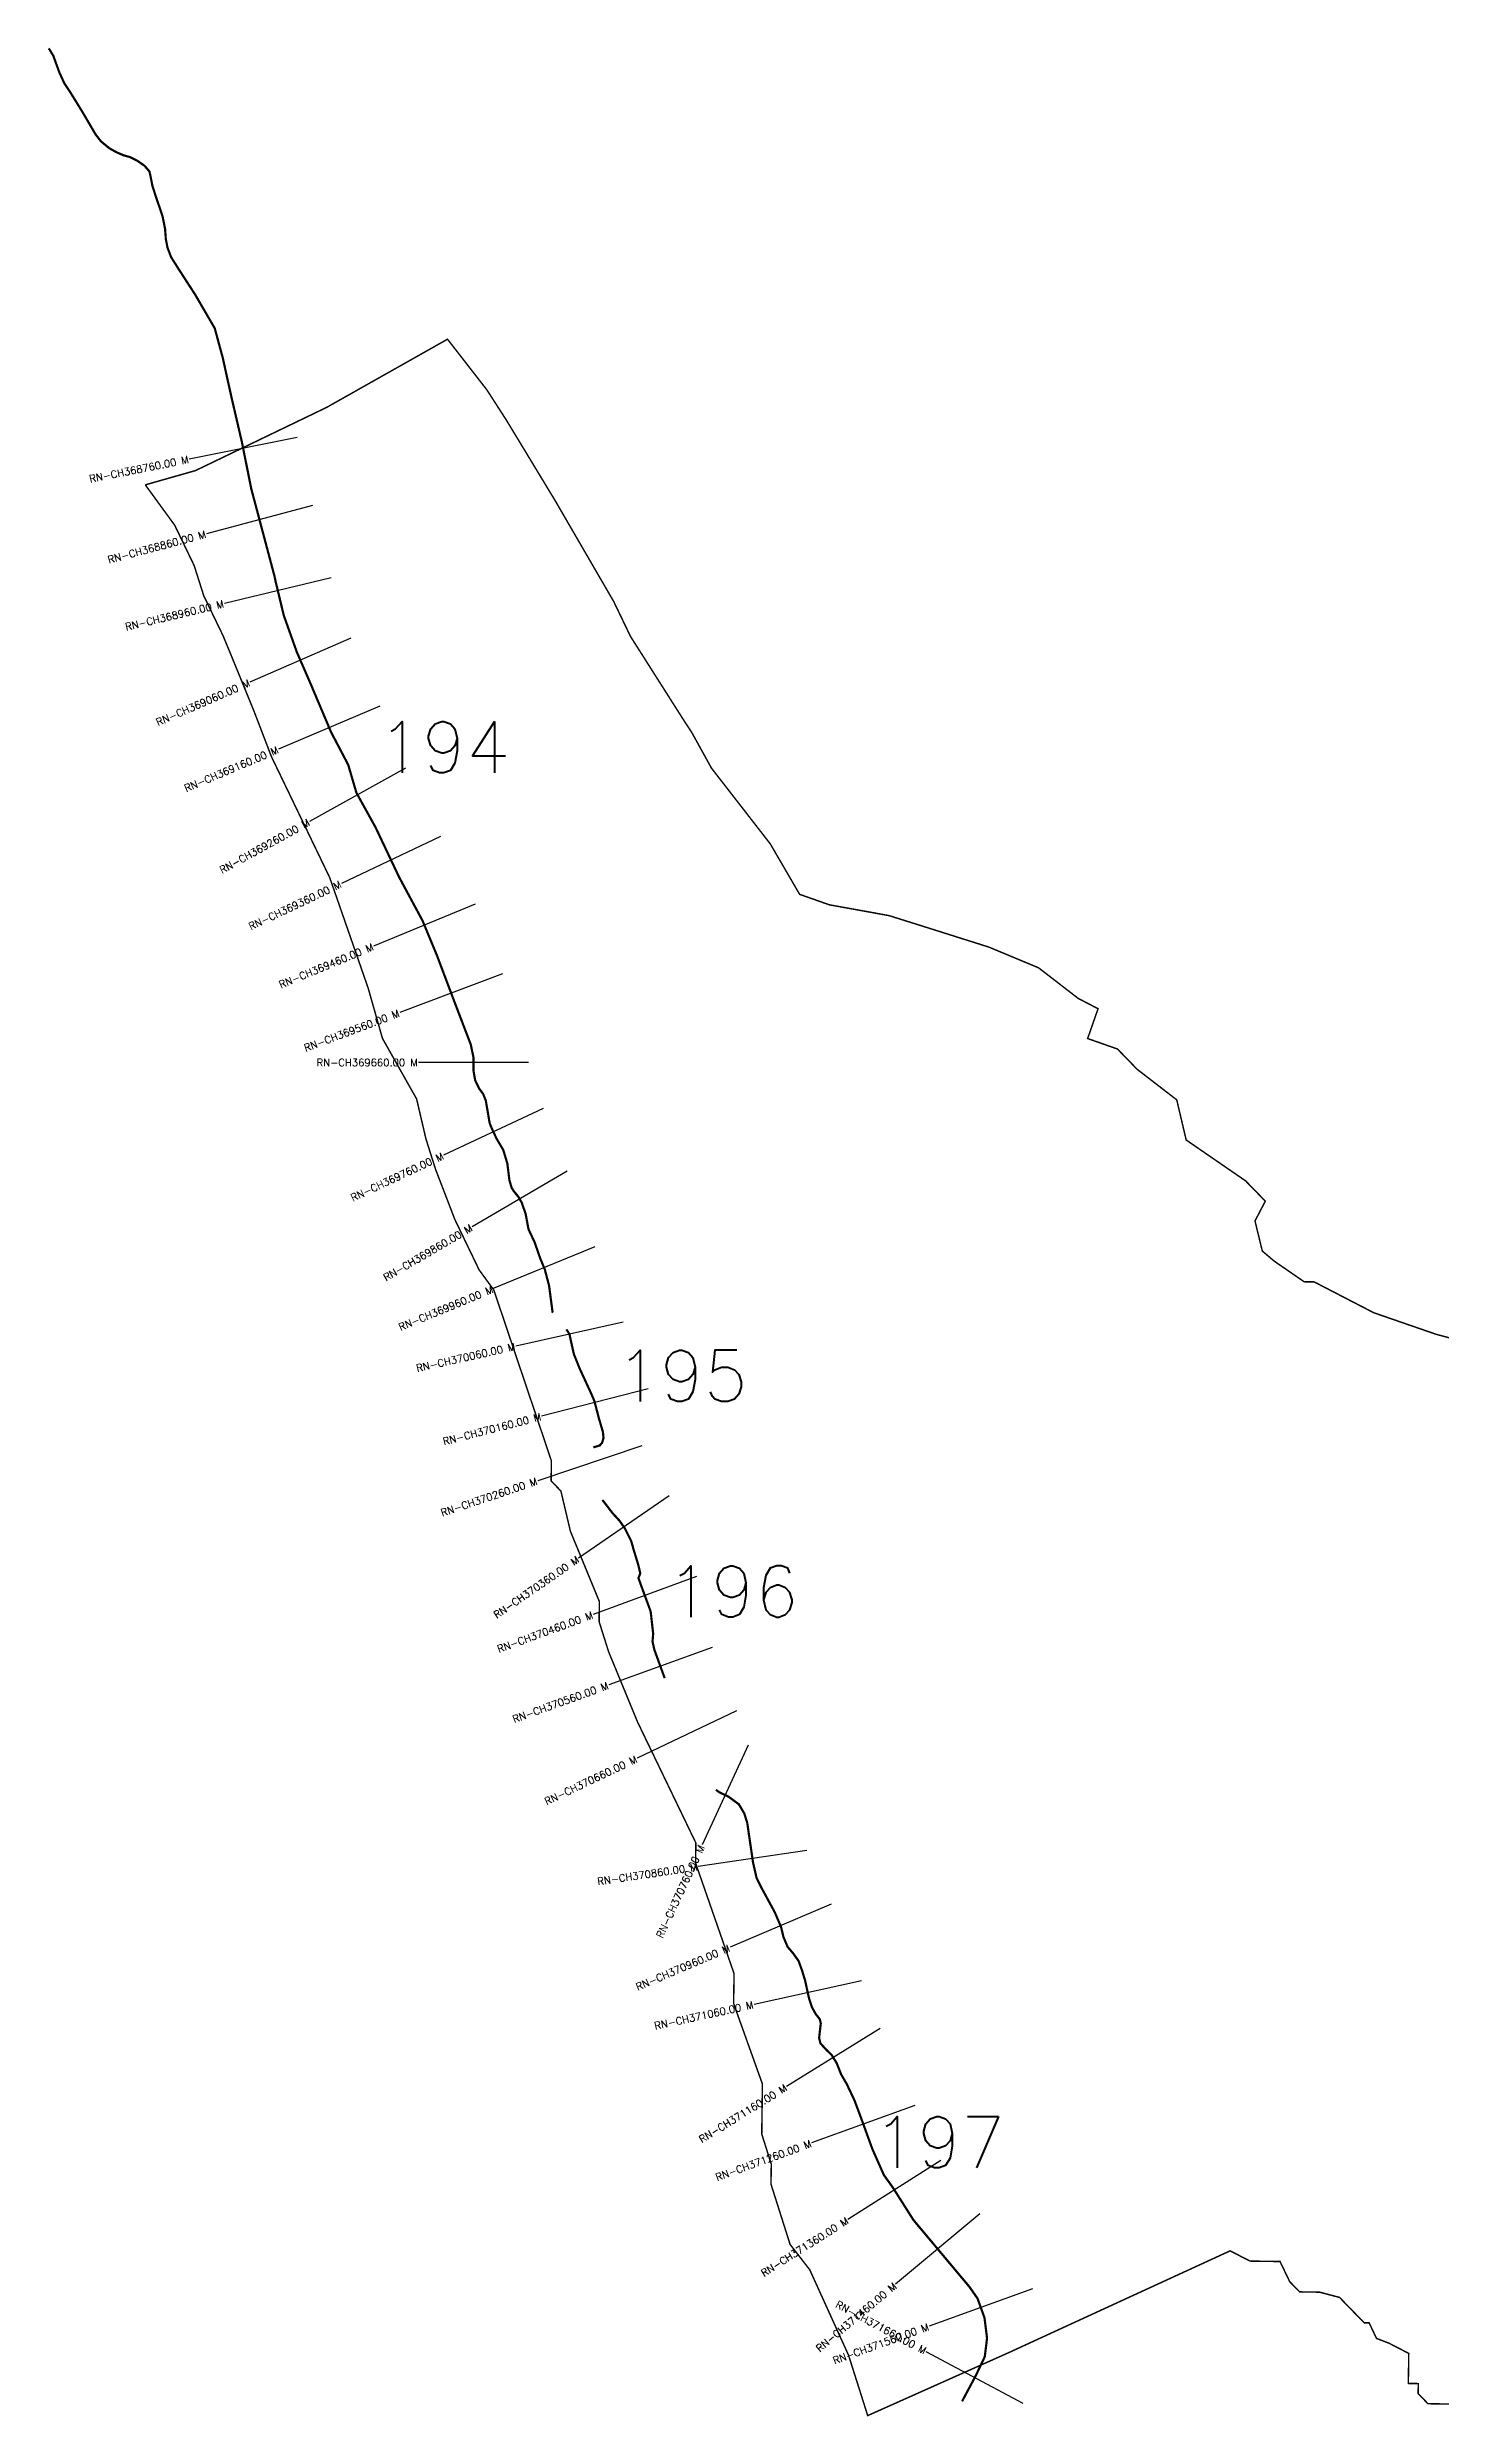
# Model space of a CAD drawing. Header units: metres. Extents: x 299307 to 303476, y 1964873 to 1968319.
# Drawn here: x 299307 to 301208, y 1965085 to 1968319 of the extents above; entities that cross this region are included whole.
import ezdxf
from ezdxf.enums import TextEntityAlignment as Align

# ---------------------------------------------------------------- set-up
doc = ezdxf.new("R2010")
doc.units = ezdxf.units.M
doc.header["$MEASUREMENT"] = 0
for name, color, linetype in [('CS', 134, 'Continuous'), ('CSMark', 6, 'Continuous'), ('NATURALLY PROTECTED', 3, 'Continuous')]:
    doc.layers.add(name, color=color, linetype=linetype)
doc.styles.get("Standard").update_dxf_attribs({"font": 'simplex.shx'})

msp = doc.modelspace()

# ---------------------------------------------------------------- linework, layer by layer
at = {"color": 6, "const_width": 2, "flags": 128}
for points in [[(299440.3, 1967721.7), (299508.9, 1967741.2), (299687.6, 1967827.3), (299852.8, 1967920.5), (299906.4, 1967851.5), (299933.1, 1967810.1), (299999.8, 1967700), (300079.7, 1967562.3), (300102.6, 1967514.7), (300173.5, 1967403.1), (300186.4, 1967383.3), (300199.7, 1967359.2), (300213, 1967335.1), (300293.4, 1967231.5), (300333.4, 1967162.7), (300374.1, 1967148.4), (300429.6, 1967138.4), (300455.8, 1967133.6), (300514.6, 1967115.1), (300591.7, 1967090.7), (300659.6, 1967062.4), (300713.6, 1967020.7), (300740.7, 1967006.6), (300726.5, 1966965.9), (300767.2, 1966951.6), (300794.1, 1966923.9), (300848.1, 1966882.2), (300861, 1966827.4), (300942.1, 1966771.6), (300969, 1966743.9), (300954.9, 1966716.9), (300964.9, 1966675.8), (300981.5, 1966661.8), (301022, 1966633.9), (301035.7, 1966633.7), (301117, 1966591.6), (301202.4, 1966562.1), (301252.9, 1966548.7)], [(301245.7, 1965101.6), (301191, 1965102.4), (301177.6, 1965116.3), (301177.8, 1965129.9), (301164.2, 1965130.1), (301164.8, 1965171.1), (301137.6, 1965185.1), (301120.7, 1965191.6), (301110.7, 1965212.8), (301103.9, 1965212.9), (301070.3, 1965247.5), (301043.1, 1965254.7), (301015.8, 1965255.1), (301002.3, 1965269), (300989.1, 1965296.5), (300948.1, 1965297.1), (300921, 1965311.1), (300769.8, 1965241.6), (300618.7, 1965172.1), (300426.3, 1965086.2), (300400.2, 1965168.5), (300347.2, 1965285.3), (300320.4, 1965319.8), (300294.3, 1965402.1), (300294.7, 1965429.4), (300281.7, 1965470.5), (300282.6, 1965538.8), (300243.3, 1965648.6), (300243.9, 1965689.5), (300202.4, 1965808.8), (300191.4, 1965840.4), (300191.8, 1965867.8), (300124.1, 1966008.2), (300112.3, 1966032.7), (300072.7, 1966128.8), (300059.7, 1966170), (300060.1, 1966197.3), (300020.5, 1966293.4), (300007.6, 1966348.2), (299994.2, 1966362.1), (299994.6, 1966389.4), (299916, 1966622.6), (299895.9, 1966650.2), (299862.8, 1966718.9), (299836.4, 1966787.6), (299823.4, 1966828.7), (299810.6, 1966883.5), (299764, 1966966.1), (299744.5, 1967034.7), (299701.6, 1967158.1), (299692, 1967185.6), (299639, 1967295.6), (299612.5, 1967350.6), (299596.1, 1967393.4), (299588.1, 1967414.2), (299560.2, 1967482.4), (299546.6, 1967515.4), (299520.1, 1967570.3), (299507, 1967611.5), (299480.5, 1967666.5), (299440.3, 1967721.7)]]:
    msp.add_lwpolyline(points, dxfattribs=at)
at = {"layer": 'CS'}
for p, q in [((299647.4, 1967786.2), (299500.3, 1967756.8)), ((299668.6, 1967693.4), (299523.7, 1967654.8)), ((299694.1, 1967594.7), (299548.2, 1967559.8)), ((299720.7, 1967512.3), (299583.2, 1967452.4)), ((299760.3, 1967419.7), (299622.2, 1967361.1)), ((299795.6, 1967335), (299664.3, 1967262.3)), ((299843.4, 1967241.9), (299707.9, 1967177.7)), ((299890.5, 1967149.5), (299751.9, 1967092)), ((299928, 1967054.2), (299787.6, 1967001.3)), ((299963.2, 1966933.1), (299813.2, 1966933.1)), ((299983.3, 1966870.3), (299847.5, 1966806.7)), ((300015.9, 1966784.8), (299886.5, 1966709)), ((300053.9, 1966681.8), (299915.3, 1966624.5)), ((300092.4, 1966578.8), (299946, 1966546)), ((300126.5, 1966487.8), (299981.2, 1966450.3)), ((300118.1, 1966410), (299975.9, 1966362.3)), ((300155.1, 1966341.9), (300031.6, 1966256.7)), ((300192.5, 1966231.5), (300051.7, 1966179.8)), ((300213.9, 1966134.6), (300072.8, 1966083.5)), ((300247, 1966048.1), (300111.6, 1965983.6)), ((300263.3, 1966001.3), (300200.2, 1965865.2)), ((300343.3, 1965857.4), (300194.9, 1965835.5)), ((300376.3, 1965784.3), (300238.4, 1965725.4)), ((300417.8, 1965679.5), (300271.2, 1965647.5)), ((300443.1, 1965614.4), (300315.5, 1965535.4)), ((300490.8, 1965509.6), (300349.8, 1965458.4)), ((300526.1, 1965434.2), (300399.4, 1965353.9)), ((300579.3, 1965361.8), (300464.4, 1965265.4)), ((300651.2, 1965259.1), (300510.2, 1965208.1)), ((300638.5, 1965102.6), (300506.3, 1965173.4))]:
    msp.add_line(p, q, dxfattribs=at)
at = {"layer": 'NATURALLY PROTECTED', "const_width": 3, "flags": 128}
for points in [[(299308.2, 1968317.3), (299309.5, 1968316.1), (299314.8, 1968307.3), (299322.9, 1968284.9), (299329.9, 1968269.6), (299339, 1968255.9), (299355.4, 1968229.2), (299372.6, 1968199.8), (299379.9, 1968190.5), (299391.4, 1968181), (299401.4, 1968175.5), (299411, 1968171.4), (299419.8, 1968169), (299430.2, 1968163.6), (299439.3, 1968157.2), (299446, 1968149.4), (299447.4, 1968143.1), (299450.1, 1968129.5), (299456.2, 1968110.8), (299463.7, 1968088.9), (299467.3, 1968071.2), (299468.3, 1968057.3), (299470.7, 1968045.2), (299475.6, 1968032.4), (299486.1, 1968015.8), (299508.6, 1967981), (299535.1, 1967935.4), (299546, 1967895.2), (299557.6, 1967842.7), (299571.9, 1967781.2), (299584.9, 1967716.5), (299616.7, 1967596.8), (299618.2, 1967589.7), (299629.3, 1967543.5), (299647.3, 1967493), (299664.5, 1967453.5), (299693.8, 1967384.3), (299717.2, 1967339.7), (299728.5, 1967301.3), (299754.6, 1967254.1), (299786.7, 1967186.3), (299818.7, 1967126.8), (299838.2, 1967079.8), (299861.5, 1967018), (299877.9, 1966975.1), (299884.6, 1966957.6), (299888.2, 1966940.2), (299888.2, 1966922.2), (299890.5, 1966909), (299895.8, 1966897.9), (299901.4, 1966890.3), (299905.1, 1966881.1), (299907.3, 1966868.1), (299910.4, 1966850.1), (299913.9, 1966841.7), (299919.9, 1966829), (299928.9, 1966813.8), (299934.5, 1966795.1), (299937.3, 1966772.3), (299940.4, 1966762), (299943.3, 1966757.5), (299949.5, 1966749.9), (299954.1, 1966741.9), (299959.4, 1966726.7), (299963.3, 1966705.7), (299971.7, 1966687.8), (299979.4, 1966665.6), (299985.6, 1966650.7), (299991.4, 1966628.6), (299996.2, 1966592.3), (299996.7, 1966591.7)], [(300015, 1966568.9), (300019.2, 1966562.5), (300021.6, 1966551.5), (300025.3, 1966535), (300033.1, 1966515.6), (300041.8, 1966496.7), (300049.3, 1966480.5), (300053.3, 1966471), (300059.6, 1966446.8), (300064.9, 1966428.9), (300065.7, 1966420.6), (300063.8, 1966414.1), (300060.5, 1966410.4), (300051.8, 1966407.8)], [(300064.2, 1966336.1), (300078.3, 1966317.8), (300087.7, 1966307.5), (300095, 1966297), (300103.5, 1966280), (300107.1, 1966267.2), (300113, 1966248.1), (300115.9, 1966236), (300114.4, 1966231.8), (300113.3, 1966229.6), (300130.1, 1966183.7), (300133.5, 1966153.5), (300132.6, 1966142.7), (300135.2, 1966131.4), (300149.2, 1966092.8)], [(300219.2, 1965940.4), (300224.2, 1965936.8), (300236, 1965931.3), (300250.4, 1965920.7), (300257.9, 1965908.1), (300261.9, 1965895.2), (300269.8, 1965841.2), (300274.7, 1965819.8), (300282.2, 1965805), (300299.3, 1965773.6), (300307.9, 1965753.5), (300311.4, 1965739.3), (300316.9, 1965726.2), (300324.5, 1965717.2), (300331.9, 1965706.9), (300336.9, 1965693.2), (300340.9, 1965679.9), (300346.1, 1965656.2), (300350.2, 1965643.6), (300355.4, 1965634.3), (300360.9, 1965627.3), (300362.3, 1965621.6), (300361.3, 1965613.4), (300360, 1965601.8), (300361.9, 1965594.2), (300370.5, 1965584.8), (300377, 1965578.6), (300383.9, 1965567.5), (300390.1, 1965551.9), (300397.7, 1965538.8), (300408.3, 1965516.4), (300417.3, 1965492.3), (300432.7, 1965450), (300448.4, 1965414.5), (300460.5, 1965397.7), (300488.7, 1965353.2), (300515, 1965321.8), (300535.7, 1965297.1), (300551.5, 1965278.2), (300564.8, 1965262.4), (300576.2, 1965246.1), (300585.7, 1965219.7), (300589.2, 1965191.9), (300586.1, 1965166.6), (300573.8, 1965140.7), (300555.1, 1965105.7)]]:
    msp.add_lwpolyline(points, dxfattribs=at)

# ---------------------------------------------------------------- texts
at = {"char_height": 70, "attachment_point": 1}
for s, width, insert in [('194', 95.172, (299758, 1967398.6)), ('195', 95.172, (300082.6, 1966540.5)), ('196', 95.172, (300152.1, 1966246.2)), ('197', 86.415, (300433.7, 1965494.4))]:
    msp.add_mtext_dynamic_manual_height_columns(s, width=width, gutter_width=1, heights=[0], dxfattribs=dict(at, insert=insert))
at = {"layer": 'CSMark'}
for s, rotation, p in [('RN-CH368760.00 M', 11.3168, (299499.4, 1967756.6)), ('RN-CH368860.00 M', 14.8784, (299522.7, 1967654.6)), ('RN-CH368960.00 M', 13.4458, (299547.3, 1967559.6)), ('RN-CH369060.00 M', 23.5336, (299582.3, 1967452)), ('RN-CH369160.00 M', 22.9894, (299621.3, 1967360.7)), ('RN-CH369260.00 M', 28.9748, (299663.5, 1967261.8)), ('RN-CH369360.00 M', 25.3482, (299707, 1967177.2)), ('RN-CH369460.00 M', 22.5439, (299751, 1967091.7)), ('RN-CH369560.00 M', 20.6253, (299786.7, 1967001)), ('RN-CH369760.00 M', 25.0816, (299846.6, 1966806.3)), ('RN-CH369860.00 M', 30.3775, (299885.6, 1966708.5)), ('RN-CH369960.00 M', 22.4908, (299914.3, 1966624.1)), ('RN-CH370060.00 M', 12.6277, (299945, 1966545.8)), ('RN-CH370160.00 M', 14.4786, (299980.3, 1966450)), ('RN-CH370260.00 M', 18.5547, (299974.9, 1966362)), ('RN-CH370360.00 M', 34.6203, (300030.8, 1966256.1)), ('RN-CH370460.00 M', 20.1603, (300050.7, 1966179.5)), ('RN-CH370560.00 M', 19.8868, (300071.9, 1966083.2)), ('RN-CH370660.00 M', 25.489, (300110.7, 1965983.1)), ('RN-CH370860.00 M', 8.3835, (300193.9, 1965835.3)), ('RN-CH370760.00 M', 65.1099, (300199.8, 1965864.3)), ('RN-CH370960.00 M', 23.1393, (300237.5, 1965725)), ('RN-CH371060.00 M', 12.2988, (300270.2, 1965647.3)), ('RN-CH371160.00 M', 31.7752, (300314.7, 1965534.9)), ('RN-CH371260.00 M', 19.9536, (300348.9, 1965458)), ('RN-CH371360.00 M', 32.3633, (300398.6, 1965353.4)), ('RN-CH371460.00 M', 39.9745, (300463.6, 1965264.8)), ('RN-CH371660.00 M', 331.8142, (300505.4, 1965173.9)), ('RN-CH371560.00 M', 19.8838, (300509.2, 1965207.8))]:
    msp.add_text(s, height=10, rotation=rotation, dxfattribs=at).set_placement(p, align=Align.MIDDLE_RIGHT)
msp.add_text('RN-CH369660.00 M', height=10, dxfattribs=at).set_placement((299812.2, 1966933.1), align=Align.MIDDLE_RIGHT)

doc.saveas('drawing.dxf')
